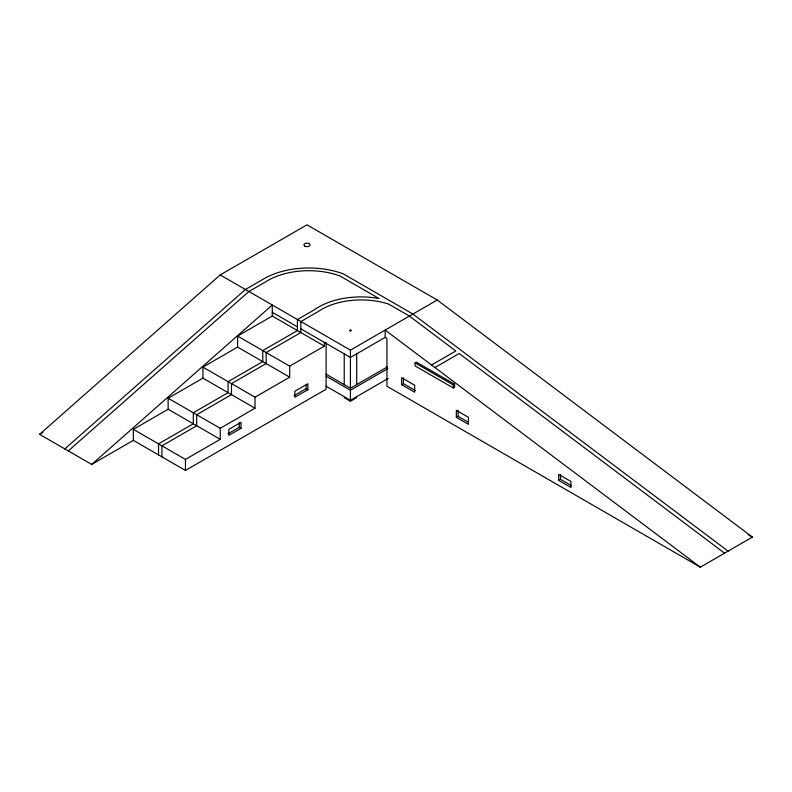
<?xml version="1.0" encoding="UTF-8"?>
<svg xmlns="http://www.w3.org/2000/svg" width="792" height="792" viewBox="0 0 792 792"><rect width="100%" height="100%" fill="white"/><g stroke="black" fill="none" stroke-linecap="round" stroke-linejoin="round"><path stroke-width="1.19" d="M351.005 330.69L349.817 330.66M326.106 342.599L326.106 389.238L185.457 470.438L133.363 440.362L91.694 464.419L39.6 434.343L220.186 274.943L307.009 224.819L437.243 300.01L752.4 537.105L700.306 567.181L386.942 386.258L386.942 338.422L385.15 337.392L350.42 357.44L300.841 328.819M64.815 448.906L245.401 289.506L262.766 279.477A63.301 36.551 0 0 1 343.391 273.913L412.919 314.058L728.076 551.153M68.31 450.915L248.896 291.515L266.241 281.487A57.806 33.373 0 0 1 339.877 275.933L379.071 298.564L372.27 297.545A59.459 34.323 0 0 0 314.8 309.523L297.436 319.542L297.436 330.571L262.766 350.589L262.766 361.617L228.076 381.645L228.076 392.674L193.297 412.751L193.297 423.779L158.529 443.857L158.529 454.885M91.694 464.419L272.28 305.019L272.28 316.048L324.373 346.124L324.373 342.401M350.836 330.343C350.49 328.977 349.381 330.571 350.846 330.838M39.6 434.343L42.808 432.491M237.61 336.065L289.694 366.142L289.694 377.17L237.61 347.094L237.61 336.065L272.28 316.048M202.92 367.122L255.014 397.198L255.014 408.227L202.92 378.15L202.92 367.122L237.61 347.094M168.142 398.228L220.235 428.304L220.235 439.332L168.142 409.256L168.142 398.228L202.92 378.15M300.911 321.552L318.275 311.523A55.984 32.323 0 0 1 388.575 304.049L409.405 316.077L455.806 350.985L431.551 364.993M133.363 440.362L133.363 429.333L168.142 409.256M289.694 366.142L324.373 346.124M255.014 397.198L289.694 377.17M220.186 274.943L350.42 350.133L437.243 300.01M220.235 428.304L255.014 408.227M228.106 433.739L239.243 427.304L241.025 428.333L241.025 422.314L228.868 429.333L228.868 435.353L241.025 428.333M294.079 395.644L306.098 388.704L307.88 389.733L307.88 383.724L294.852 391.238L294.852 397.257L307.88 389.733M133.363 429.333L185.457 459.409L220.235 439.332M326.027 374.141L350.42 388.228L387.476 366.835M326.106 376.2L350.42 390.238L387.823 368.636M388.189 378.447L350.42 400.257L326.106 386.219M415.097 362.904L416.404 362.152L454.608 384.209L454.608 387.229L453.301 387.981L415.097 365.924L415.097 362.904L453.301 384.962L454.608 384.209M344.223 397.683L350.42 401.267L356.707 397.633M401.643 384.684L414.671 392.208L414.671 385.219L401.643 377.705L401.643 384.684L403.435 383.655L415.463 390.595M434.927 367.538L459.192 353.529L724.571 553.172M456.34 417.364L468.448 424.354L468.448 417.334L456.34 410.335L456.34 417.364L458.132 416.325L468.23 422.156M558.707 480.407L570.893 487.436L570.893 481.417L558.707 474.378L558.707 480.407L560.498 479.368L571.676 485.813M748.123 534.63L752.4 537.105M272.28 312.325L297.436 326.849M700.306 567.181L385.15 330.086L385.15 337.392M560.498 474.547L560.498 479.368M458.132 410.474L458.132 416.325M453.301 384.962L453.301 387.981M403.435 377.833L403.435 383.655M356.707 353.4L356.707 384.595M350.42 350.133L350.42 388.228M350.42 390.238L350.42 401.267M349.985 330.333L349.985 330.838M344.223 353.45L344.223 384.645M306.098 385.1L306.098 388.704M300.841 321.512L300.841 332.541L266.171 352.559L266.171 363.587L231.482 383.615L231.482 394.644L196.703 414.721L196.703 425.75L161.924 445.827L161.924 456.855M239.243 422.492L239.243 427.304M185.457 459.409L185.457 470.438M304.841 246.124A3.069 1.772 0 0 0 309.969 245.332A3.069 1.772 0 0 0 306.217 243.164A3.069 1.772 0 0 0 304.841 246.124"/></g></svg>
